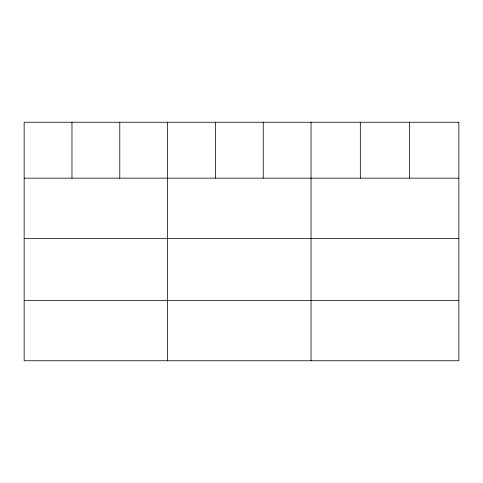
<?xml version="1.0" encoding="UTF-8"?>
<svg xmlns="http://www.w3.org/2000/svg" width="483" height="483" viewBox="0 0 483 483"><rect width="100%" height="100%" fill="white"/><g stroke="black" fill="none" stroke-linecap="round" stroke-linejoin="round"><path stroke-width="0.72" d="M24.15 178.155L458.85 178.155M24.15 238.415L458.85 238.415M24.15 300.498L458.85 300.498M409.584 122.247L409.584 178.155M360.318 122.247L360.318 178.155M311.052 122.247L311.052 360.753M263.235 122.247L263.235 178.155M215.418 122.247L215.418 178.155M167.601 122.247L167.601 360.753M119.784 122.247L119.784 178.155M71.967 122.247L71.967 178.155M458.85 122.247L24.15 122.247L24.15 360.753L458.85 360.753L458.85 122.247"/></g></svg>
